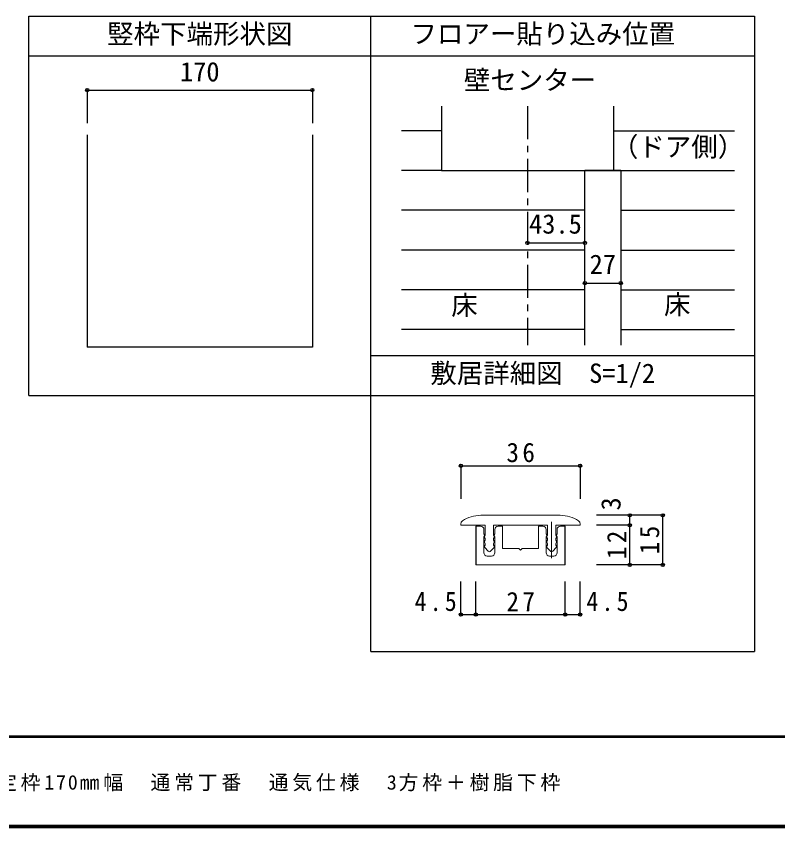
# Model space of a CAD drawing. Units: millimetres at full size, sheet at 1:5, with parts at other scales. Extents: x -973 to 977, y -718 to 696.
# Drawn here: x -591 to -16, y -701 to -88 of the extents above; entities that cross this region are included whole.
import ezdxf
from ezdxf.enums import TextEntityAlignment as Align

# ---------------------------------------------------------------- set-up
doc = ezdxf.new("R2010")
doc.units = ezdxf.units.MM
doc.header["$LTSCALE"] = 5
doc.header["$PDMODE"] = 32
doc.header["$PDSIZE"] = 2.5
doc.linetypes.add('CHAIN1', pattern=[8, 5, -1, 1, -1])
for name, color, linetype in [('0-1_通り芯', 4, 'CHAIN1'), ('0-3_仕上', 7, 'Continuous'), ('0-4_枠', 3, 'Continuous'), ('0-A_文字', 3, 'Continuous'), ('0-B_寸法', 4, 'Continuous'), ('0-D', 4, 'Continuous'), ('1-B_寸法', 7, 'Continuous'), ('F-1_通り芯', 6, 'Continuous'), ('F-A_文字', 7, 'Continuous')]:
    doc.layers.add(name, color=color, linetype=linetype)
doc.layers.add('1-7_金物', color=7, linetype='Continuous', lineweight=18)
doc.styles.add('ＭＳ ゴシック', font='')
doc.styles.get('ＭＳ ゴシック').set_extended_font_data('MS Gothic')

msp = doc.modelspace()

# ---------------------------------------------------------------- linework, layer by layer
at = {"layer": '0-1_通り芯'}
msp.add_line((-205.009, -155.346), (-205.009, -335.99), dxfattribs=at)
at = {"layer": '0-3_仕上'}
for p, q in [((-270.009, -155.346), (-270.009, -204.182)), ((-140.009, -155.346), (-140.009, -204.182)), ((-270.009, -204.182), (-134.509, -204.182))]:
    msp.add_line(p, q, dxfattribs=at)
at = {"layer": '0-4_枠'}
for p, q in [((-537.474, -177.022), (-537.474, -337.557)), ((-367.474, -177.022), (-367.474, -337.557)), ((-161.509, -335.99), (-161.509, -204.182)), ((-134.509, -204.182), (-161.509, -204.182)), ((-134.509, -204.182), (-134.509, -335.99))]:
    msp.add_line(p, q, dxfattribs=at)
at = {"layer": '0-A_文字'}
for p, q in [((-581.602, -374.026), (-581.602, -87.5)), ((-33.347, -87.5), (-33.347, -567.5)), ((-581.602, -117.5), (-323.347, -117.5)), ((-323.347, -117.5), (-33.347, -117.5)), ((-323.347, -344.026), (-33.347, -344.026)), ((-581.602, -374.026), (-323.347, -374.026)), ((-323.347, -374.026), (-33.347, -374.026)), ((-323.347, -567.5), (-33.347, -567.5))]:
    msp.add_line(p, q, dxfattribs=at)
for points in [[(-581.602, -87.5), (-323.347, -87.5), (-33.347, -87.5)], [(-323.347, -567.5), (-323.347, -374.026), (-323.347, -87.5)]]:
    msp.add_lwpolyline(points, dxfattribs=at)
at = {"layer": '0-B_寸法'}
for p, q in [((-537.474, -143.351), (-537.474, -168.351)), ((-537.474, -143.351), (-367.474, -143.351)), ((-367.474, -143.351), (-367.474, -168.351)), ((-205.009, -258.83), (-161.509, -258.83)), ((-161.509, -289.182), (-134.509, -289.182))]:
    msp.add_line(p, q, dxfattribs=at)
at = {"layer": '0-B_寸法', "color": 3}
msp.add_line((-367.474, -337.557), (-537.474, -337.557), dxfattribs=at)
at = {"layer": '0-B_寸法', "color": 7}
for p in [(-537.474, -143.351), (-367.474, -143.351), (-205.009, -258.83), (-161.509, -258.83), (-161.509, -289.182), (-134.509, -289.182)]:
    msp.add_point(p, dxfattribs=at)
at = {"layer": '0-D'}
for p, q in [((-270.009, -174.182), (-300.009, -174.182)), ((-140.009, -174.182), (-48.599, -174.182)), ((-270.009, -204.182), (-300.009, -204.182)), ((-134.509, -204.182), (-48.599, -204.182)), ((-161.509, -234.182), (-300.009, -234.182)), ((-134.509, -234.182), (-48.599, -234.182)), ((-161.509, -264.182), (-300.009, -264.182)), ((-134.509, -264.182), (-48.599, -264.182)), ((-161.509, -294.182), (-300.009, -294.182)), ((-134.509, -294.182), (-48.599, -294.182)), ((-161.509, -324.182), (-300.009, -324.182)), ((-134.509, -324.182), (-48.599, -324.182))]:
    msp.add_line(p, q, dxfattribs=at)
at = {"layer": '1-7_金物'}
for p, q in [((-240.206, -464.703), (-180.206, -464.703)), ((-255.207, -472.203), (-236.831, -472.203)), ((-255.206, -472.203), (-255.206, -470.995)), ((-236.831, -479.703), (-236.831, -472.203)), ((-230.581, -472.203), (-189.831, -472.203)), ((-230.581, -479.703), (-230.581, -472.203)), ((-189.832, -479.703), (-189.832, -472.203)), ((-183.581, -472.203), (-165.206, -472.203)), ((-183.581, -479.703), (-183.581, -472.203)), ((-165.206, -472.203), (-165.206, -470.995)), ((-243.956, -472.953), (-243.956, -502.203)), ((-240.331, -472.953), (-243.956, -472.953)), ((-243.706, -472.953), (-243.706, -502.203)), ((-237.831, -478.578), (-237.831, -475.453)), ((-229.581, -478.578), (-229.581, -475.453)), ((-227.081, -472.953), (-223.706, -472.953)), ((-223.706, -472.953), (-223.706, -489.703)), ((-196.706, -472.953), (-196.706, -489.703)), ((-193.331, -472.953), (-196.706, -472.953)), ((-190.831, -478.578), (-190.831, -475.453)), ((-182.581, -478.578), (-182.581, -475.453)), ((-176.706, -472.953), (-176.706, -502.203)), ((-237.831, -478.578), (-237.313, -479.442)), ((-237.831, -481.078), (-237.313, -480.214)), ((-237.831, -492.953), (-237.831, -481.078)), ((-236.831, -479.703), (-237.35, -480.567)), ((-236.831, -482.203), (-237.35, -481.339)), ((-236.831, -483.453), (-237.35, -484.317)), ((-236.831, -483.453), (-236.831, -482.203)), ((-230.581, -479.703), (-230.063, -480.567)), ((-230.581, -483.453), (-230.063, -484.317)), ((-229.581, -478.578), (-230.1, -479.442)), ((-229.581, -481.078), (-230.1, -480.214)), ((-229.581, -492.953), (-229.581, -481.078)), ((-190.831, -478.578), (-190.313, -479.442)), ((-190.831, -481.078), (-190.313, -480.214)), ((-190.831, -492.953), (-190.831, -481.078)), ((-189.832, -479.703), (-190.35, -480.567)), ((-189.832, -483.453), (-190.35, -484.317)), ((-183.581, -479.703), (-183.063, -480.567)), ((-183.581, -482.203), (-183.063, -481.339)), ((-183.581, -483.453), (-183.581, -482.203)), ((-183.581, -483.453), (-183.063, -484.317)), ((-182.581, -478.578), (-183.1, -479.442)), ((-182.581, -481.078), (-183.1, -480.214)), ((-182.581, -492.953), (-182.581, -481.078)), ((-236.831, -485.953), (-237.35, -485.089)), ((-236.831, -487.203), (-237.35, -488.067)), ((-234.623, -491.803), (-237.256, -488.963)), ((-236.831, -485.953), (-236.831, -487.203)), ((-232.79, -491.803), (-230.157, -488.963)), ((-230.581, -485.953), (-230.063, -485.089)), ((-230.581, -487.203), (-230.581, -485.953)), ((-230.581, -487.203), (-230.063, -488.067)), ((-211.456, -489.703), (-223.706, -489.703)), ((-210.206, -490.953), (-211.456, -489.703)), ((-210.206, -490.953), (-208.956, -489.703)), ((-196.706, -489.703), (-208.956, -489.703)), ((-189.832, -485.953), (-190.35, -485.089)), ((-189.832, -487.203), (-190.35, -488.067)), ((-187.623, -491.803), (-190.256, -488.963)), ((-189.832, -487.203), (-189.832, -485.953)), ((-185.79, -491.803), (-183.157, -488.963)), ((-183.581, -485.953), (-183.063, -485.089)), ((-183.581, -485.953), (-183.581, -487.203)), ((-183.581, -487.203), (-183.063, -488.067)), ((-232.081, -495.453), (-235.331, -495.453)), ((-188.331, -495.453), (-185.081, -495.453))]:
    msp.add_line(p, q, dxfattribs=at)
at = {"layer": '1-7_金物', "color": 4}
msp.add_line((-186.706, -469.703), (-186.706, -497.056), dxfattribs=at)
at = {"layer": '1-7_金物'}
for points in [[(-180.081, -472.953), (-176.456, -472.953), (-176.456, -502.203), (-243.956, -502.203)], [(-230.581, -483.453), (-230.581, -482.203), (-230.063, -481.339)], [(-189.832, -483.453), (-189.832, -482.203), (-190.35, -481.339)]]:
    msp.add_lwpolyline(points, dxfattribs=at)
for centre, radius, start, end in [((-240.206, -489.703), 25, 90, 123.74899), ((-180.206, -489.703), 25, 56.25101, 90), ((-252.706, -470.995), 2.5, 123.74899, 180), ((-167.706, -470.995), 2.5, 0, 56.25101), ((-240.331, -475.453), 2.5, 0, 90), ((-227.081, -475.453), 2.5, 90, 180), ((-193.331, -475.453), 2.5, 0, 90), ((-180.081, -475.453), 2.5, 90, 180), ((-236.706, -480.953), 0.75, 149.05365, 210.94635), ((-236.706, -484.703), 0.75, 149.05365, 210.94635), ((-237.956, -479.828), 0.75, 329.05368, 30.94635), ((-229.456, -479.828), 0.75, 149.05365, 210.94632), ((-230.706, -480.953), 0.75, 329.05365, 30.94632), ((-230.706, -484.703), 0.75, 329.05365, 30.94632), ((-189.706, -480.953), 0.75, 149.05366, 210.94634), ((-189.706, -484.703), 0.75, 149.05366, 210.94634), ((-190.956, -479.828), 0.75, 329.05368, 30.94635), ((-182.456, -479.828), 0.75, 149.05365, 210.94632), ((-183.706, -480.953), 0.75, 329.05365, 30.94635), ((-183.706, -484.703), 0.75, 329.05365, 30.94635), ((-236.706, -488.453), 0.75, 149.05362, 222.83826), ((-230.706, -488.453), 0.75, 317.16174, 30.94632), ((-189.706, -488.453), 0.75, 149.0537, 222.83827), ((-183.706, -488.453), 0.75, 317.16174, 30.94638), ((-235.331, -492.953), 2.5, 180, 270), ((-233.706, -490.953), 1.25, 222.83826, 317.16174), ((-232.081, -492.953), 2.5, 270, 0), ((-188.331, -492.953), 2.5, 180, 270), ((-186.706, -490.953), 1.25, 222.83827, 317.16174), ((-185.081, -492.953), 2.5, 270, 0)]:
    msp.add_arc(centre, radius, start, end, dxfattribs=at)
at = {"layer": '1-B_寸法', "color": 4}
for p, q in [((-255.207, -427.203), (-165.206, -427.203)), ((-255.207, -427.203), (-255.207, -452.203)), ((-165.206, -427.203), (-165.206, -452.203)), ((-102.706, -464.703), (-152.706, -464.703)), ((-127.706, -472.203), (-127.706, -464.703)), ((-102.706, -502.203), (-102.706, -464.703)), ((-127.706, -472.203), (-152.706, -472.203)), ((-127.706, -502.203), (-127.706, -472.203)), ((-102.706, -502.203), (-152.706, -502.203)), ((-255.206, -539.703), (-255.206, -514.703)), ((-243.956, -539.703), (-243.956, -514.703)), ((-176.456, -539.703), (-176.456, -514.703)), ((-165.206, -539.703), (-165.206, -514.703)), ((-255.206, -539.703), (-243.956, -539.703)), ((-243.956, -539.703), (-176.456, -539.703)), ((-176.456, -539.703), (-165.206, -539.703))]:
    msp.add_line(p, q, dxfattribs=at)
at = {"layer": '1-B_寸法'}
for p in [(-255.207, -427.203), (-165.206, -427.203), (-127.706, -464.703), (-102.706, -464.703), (-127.706, -472.203), (-127.706, -502.203), (-102.706, -502.203), (-255.206, -539.703), (-243.956, -539.703), (-176.456, -539.703), (-165.206, -539.703)]:
    msp.add_point(p, dxfattribs=at)
at = {"layer": 'F-1_通り芯'}
for p, q in [((976.653, -631.667), (-973.347, -631.667)), ((976.653, -632.5), (-973.347, -632.5)), ((976.653, -699.167), (-973.347, -699.167)), ((976.653, -700), (-973.347, -700)), ((976.653, -700.833), (-973.347, -700.833))]:
    msp.add_line(p, q, dxfattribs=at)

# ---------------------------------------------------------------- texts
at = {"layer": '0-A_文字', "color": 7, "style": 'ＭＳ ゴシック'}
for s, p in [('竪枠下端形状図', (-522.474, -112.5)), ('フロアー貼り込み位置', (-293.347, -112.5)), ('壁センター', (-253.01, -147.457)), ('（ドア側）', (-141.175, -197.881)), ('床', (-262.509, -317.617)), ('床', (-101.797, -317.027)), ('敷居詳細図\u3000S=1/2', (-278.347, -369.026))]:
    msp.add_text(s, height=14.66, dxfattribs=at).set_placement(p, align=Align.BOTTOM_LEFT)
at = {"layer": '0-B_寸法', "color": 7, "style": 'ＭＳ ゴシック'}
for s, p in [('170', (-467.474, -141.135)), ('43.5', (-203.759, -256.196)), ('27', (-158.009, -286.682))]:
    msp.add_text(s, height=14.66, dxfattribs=at).set_placement(p, align=Align.BOTTOM_LEFT)
at = {"layer": '1-B_寸法', "style": 'ＭＳ ゴシック'}
msp.add_text('3', height=14.66, rotation=90, dxfattribs=at).set_placement((-130.206, -461.07), align=Align.BOTTOM_LEFT)
at = {"layer": '1-B_寸法', "char_height": 14.66, "attachment_point": 7, "style": 'ＭＳ ゴシック'}
for s, insert in [('\\T1.27;\\W0.95;36', (-220.832, -424.703)), ('\\T1.27;\\W0.9;4.5', (-290.189, -537.203)), ('\\T1.27;\\W0.95;27', (-220.831, -537.203)), ('\\T1.27;\\W0.9;4.5', (-160.385, -537.203))]:
    msp.add_mtext(s, dxfattribs=dict(at, insert=insert))
at = {"layer": '1-B_寸法', "char_height": 14.66, "attachment_point": 7, "rotation": 90, "style": 'ＭＳ ゴシック'}
for s, insert in [('\\T1.27;\\W0.95;12', (-130.206, -497.828)), ('\\T1.27;\\W0.95;15', (-105.206, -494.078))]:
    msp.add_mtext(s, dxfattribs=dict(at, insert=insert))
at = {"layer": 'F-A_文字', "insert": (-846.68, -673.333), "char_height": 11, "attachment_point": 7, "style": 'ＭＳ ゴシック'}
msp.add_mtext('\\T1.19;ドレタス\u3000H24トイレドア\u3000固定枠170㎜幅\u3000通常丁番\u3000通気仕様\u30003方枠＋樹脂下枠', dxfattribs=at)

doc.saveas('drawing.dxf')
